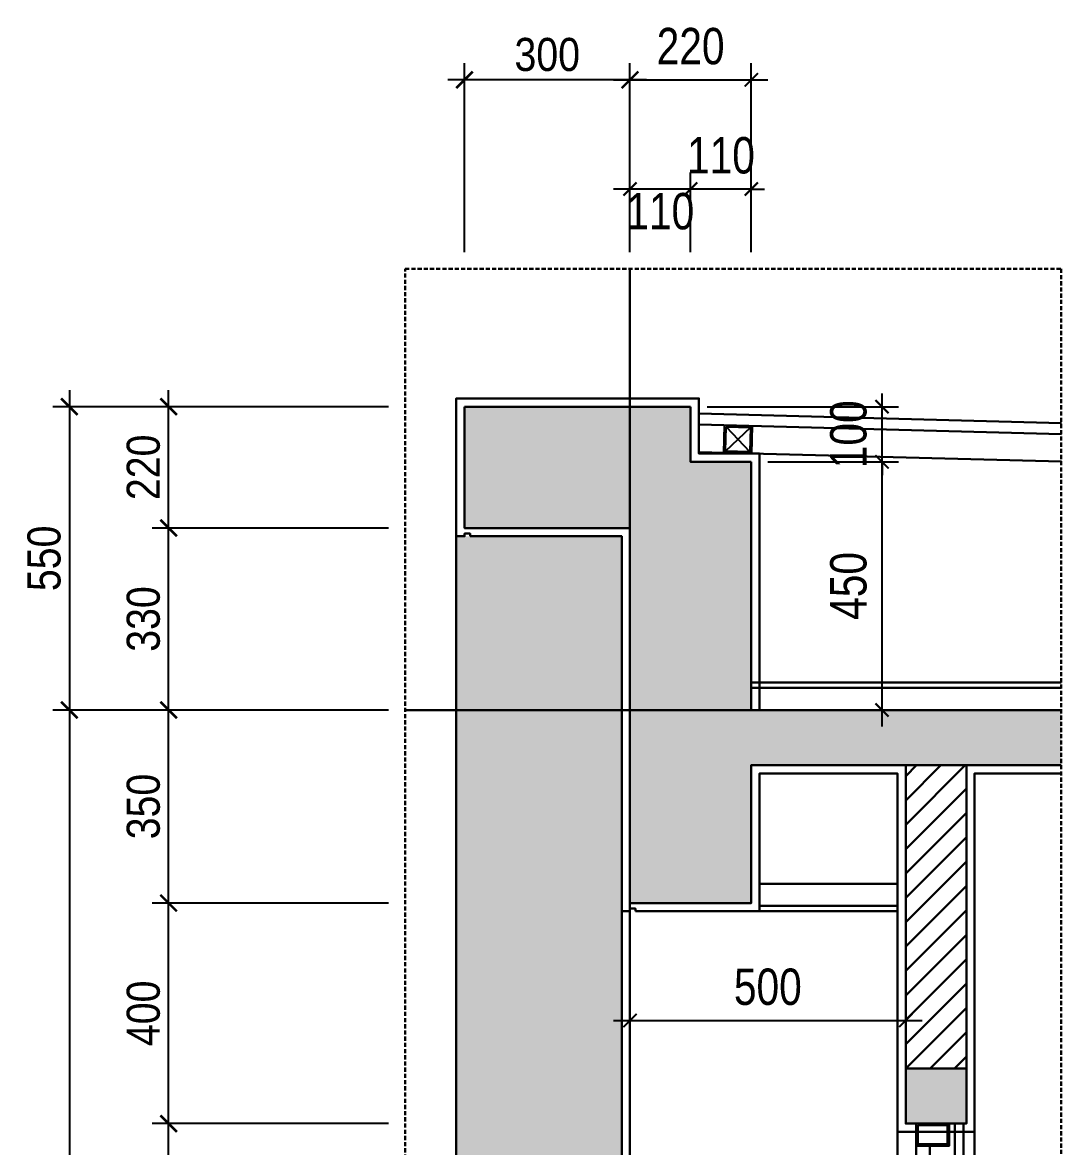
# Model space of a CAD drawing. Header units: millimetres. Extents: x -82962 to 19744, y -138000 to 4535.
# Drawn here: x -2186 to -301, y -114408 to -112369 of the extents above; entities that cross this region are included whole.
import ezdxf

# ---------------------------------------------------------------- set-up
doc = ezdxf.new("R2010")
doc.units = ezdxf.units.MM
doc.header["$LTSCALE"] = 1000
doc.header["$MEASUREMENT"] = 0
doc.header["$PDMODE"] = 3
doc.linetypes.add('HIDDEN', pattern=[0.375, 0.25, -0.125])
doc.layers.get('0').update_dxf_attribs({"lineweight": 30})
doc.layers.get('DEFPOINTS').update_dxf_attribs({"color": 4, "lineweight": 30})
doc.layers.add('net-vatlieu', color=250, linetype='Continuous')
doc.layers.add('THEP', color=30, linetype='Continuous')
doc.layers.add('THAY', color=4, linetype='Continuous', lineweight=30)
doc.styles.add('ARIAL', font='arial.ttf', dxfattribs={"width": 0.85})
doc.styles.add('dim', font='arial.ttf', dxfattribs={"width": 0.8})
doc.dimstyles.new('1-100-100', dxfattribs={"dimscale": 0, "dimtxt": 2.2, "dimasz": 0.8, "dimexe": 1, "dimexo": 1, "dimgap": 0.9, "dimtad": 1, "dimdec": 0, "dimzin": 0, "dimdsep": 46, "dimtxsty": 'dim', "dimblk1": 'ARCHTICK', "dimblk2": 'ARCHTICK', "dimsah": 1, "dimcen": 1, "dimdle": 1, "dimclrd": 256, "dimclre": 256, "dimclrt": 1, "dimadec": 0, "dimazin": 0, "dimtfac": 0.0001, "dimtdec": 0, "dimtix": 1, "dimtmove": 2, "dimatfit": 3, "dimldrblk": 'DOT', "dimfxl": 100, "dimtolj": 1, "dimtzin": 0, "dimarcsym": 0})
doc.dimstyles.new('DIM 1-100', dxfattribs={"dimscale": 0, "dimtxt": 2, "dimasz": 1, "dimexe": 1, "dimexo": 1, "dimgap": 0.5, "dimtad": 1, "dimdec": 4, "dimrnd": 1, "dimdsep": 46, "dimtxsty": 'ARIAL', "dimblk1": 'ARCHTICK', "dimblk2": 'ARCHTICK', "dimsah": 1, "dimcen": 2, "dimdle": 1, "dimclrd": 9, "dimclre": 9, "dimclrt": 1, "dimadec": 0, "dimazin": 0, "dimtfac": 1, "dimtdec": 4, "dimtix": 1, "dimtmove": 2, "dimatfit": 3, "dimldrblk": 'DOT', "dimfxl": 1, "dimtvp": 1, "dimtolj": 1, "dimarcsym": 0})

# ---------------------------------------------------------------- blocks, each defined once
blk = doc.blocks.new('50x50')
at = {"layer": 'net-vatlieu', "ltscale": 0.2}
for points in [[(-106111.3, -122592.4), (-106067.3, -122636.4)], [(-106067.3, -122592.4), (-106111.3, -122636.4)]]:
    blk.add_lwpolyline(points, dxfattribs=at)
at = {"layer": 'THEP', "ltscale": 0.2}
blk.add_lwpolyline([(-106114.3, -122639.4), (-106114.3, -122589.4)], dxfattribs=at)
for points in [[(-106114.3, -122589.4), (-106064.3, -122589.4), (-106064.3, -122639.4), (-106114.3, -122639.4)], [(-106111.3, -122592.4), (-106067.3, -122592.4), (-106067.3, -122636.4), (-106111.3, -122636.4)]]:
    blk.add_lwpolyline(points, close=True, dxfattribs=at)
blk = doc.blocks.new('_ARCHTICK')
at = {"color": 0, "linetype": 'ByBlock', "const_width": 0.15}
blk.add_lwpolyline([(-0.5, -0.5), (0.5, 0.5)], dxfattribs=at)
blk = doc.blocks.new('*D909')
at = {"layer": 'DEFPOINTS', "color": 0, "ltscale": 0.2, "transparency": 16777216}
for p in [(-1384, -112473.3), (-1384, -112816), (-1084, -112816)]:
    blk.add_point(p, dxfattribs=at)
at = {"layer": 'THAY', "color": 9, "lineweight": -2, "ltscale": 0.2, "transparency": 16777216}
for p, q in [((-1384, -112786), (-1384, -112443.3)), ((-1084, -112786), (-1084, -112443.3)), ((-1054, -112473.3), (-1414, -112473.3))]:
    blk.add_line(p, q, dxfattribs=at)
at = {"layer": 'THAY', "color": 9, "lineweight": -2, "ltscale": 0.2, "transparency": 16777216, "xscale": 29.99999999999994, "yscale": 29.99999999999994, "zscale": 29.99999999999994, "rotation": 180}
blk.add_blockref('_ARCHTICK', (-1384, -112473.3), dxfattribs=at)
at = {"layer": 'THAY', "color": 9, "lineweight": -2, "ltscale": 0.2, "transparency": 16777216, "xscale": 29.99999999999994, "yscale": 29.99999999999994, "zscale": 29.99999999999994}
blk.add_blockref('_ARCHTICK', (-1084, -112473.3), dxfattribs=at)
at = {"layer": 'THAY', "color": 1, "ltscale": 0.2, "transparency": 16777216, "insert": (-1234, -112427.7), "char_height": 60, "attachment_point": 5, "style": 'ARIAL'}
blk.add_mtext('\\A1;300', dxfattribs=at)
blk = doc.blocks.new('_DOT')
at = {"color": 0, "linetype": 'ByBlock', "ltscale": 10}
blk.add_line((-0.5, 0), (-1, 0), dxfattribs=at)
at = {"color": 0, "linetype": 'ByBlock', "ltscale": 10, "const_width": 0.5}
blk.add_lwpolyline([(-0.25, 0, 1), (0.25, 0, 1)], format="xyb", close=True, dxfattribs=at)
blk = doc.blocks.new('*D911')
at = {"layer": 'DEFPOINTS', "color": 0, "ltscale": 0.2, "transparency": 16777216}
for p in [(-1920.6, -114366), (-1491.6, -114366), (-1491.6, -115816)]:
    blk.add_point(p, dxfattribs=at)
at = {"layer": 'THAY', "color": 9, "lineweight": -2, "ltscale": 0.2, "transparency": 16777216}
for p, q in [((-1920.6, -115846), (-1920.6, -114336)), ((-1521.6, -114366), (-1950.6, -114366)), ((-1521.6, -115816), (-1950.6, -115816))]:
    blk.add_line(p, q, dxfattribs=at)
at = {"layer": 'THAY', "color": 9, "lineweight": -2, "ltscale": 0.2, "transparency": 16777216, "xscale": 29.99999999999994, "yscale": 29.99999999999994, "zscale": 29.99999999999994}
for p, rotation in [((-1920.6, -114366), 90), ((-1920.6, -115816), 270)]:
    blk.add_blockref('_ARCHTICK', p, dxfattribs=dict(at, rotation=rotation))
at = {"layer": 'THAY', "color": 1, "ltscale": 0.2, "transparency": 16777216, "insert": (-1966.2, -115091), "char_height": 60, "attachment_point": 5, "rotation": 90, "style": 'ARIAL'}
blk.add_mtext('\\A1;1450', dxfattribs=at)
blk = doc.blocks.new('*D912')
at = {"layer": 'DEFPOINTS', "color": 0, "ltscale": 0.2, "transparency": 16777216}
for p in [(-1920.6, -113966), (-1491.6, -113966), (-1491.6, -114366)]:
    blk.add_point(p, dxfattribs=at)
at = {"layer": 'THAY', "color": 9, "lineweight": -2, "ltscale": 0.2, "transparency": 16777216}
for p, q in [((-1920.6, -114396), (-1920.6, -113936)), ((-1521.6, -113966), (-1950.6, -113966)), ((-1521.6, -114366), (-1950.6, -114366))]:
    blk.add_line(p, q, dxfattribs=at)
at = {"layer": 'THAY', "color": 9, "lineweight": -2, "ltscale": 0.2, "transparency": 16777216, "xscale": 29.99999999999994, "yscale": 29.99999999999994, "zscale": 29.99999999999994}
for p, rotation in [((-1920.6, -113966), 90), ((-1920.6, -114366), 270)]:
    blk.add_blockref('_ARCHTICK', p, dxfattribs=dict(at, rotation=rotation))
at = {"layer": 'THAY', "color": 1, "ltscale": 0.2, "transparency": 16777216, "insert": (-1966.2, -114166), "char_height": 60, "attachment_point": 5, "rotation": 90, "style": 'ARIAL'}
blk.add_mtext('\\A1;400', dxfattribs=at)
blk = doc.blocks.new('*D913')
at = {"layer": 'DEFPOINTS', "color": 0, "ltscale": 0.2, "transparency": 16777216}
for p in [(-1920.6, -113616), (-1491.6, -113616), (-1491.6, -113966)]:
    blk.add_point(p, dxfattribs=at)
at = {"layer": 'THAY', "color": 9, "lineweight": -2, "ltscale": 0.2, "transparency": 16777216}
for p, q in [((-1920.6, -113996), (-1920.6, -113586)), ((-1521.6, -113616), (-1950.6, -113616)), ((-1521.6, -113966), (-1950.6, -113966))]:
    blk.add_line(p, q, dxfattribs=at)
at = {"layer": 'THAY', "color": 9, "lineweight": -2, "ltscale": 0.2, "transparency": 16777216, "xscale": 29.99999999999994, "yscale": 29.99999999999994, "zscale": 29.99999999999994}
for p, rotation in [((-1920.6, -113616), 90), ((-1920.6, -113966), 270)]:
    blk.add_blockref('_ARCHTICK', p, dxfattribs=dict(at, rotation=rotation))
at = {"layer": 'THAY', "color": 1, "ltscale": 0.2, "transparency": 16777216, "insert": (-1966.2, -113791), "char_height": 60, "attachment_point": 5, "rotation": 90, "style": 'ARIAL'}
blk.add_mtext('\\A1;350', dxfattribs=at)
blk = doc.blocks.new('*D914')
at = {"layer": 'DEFPOINTS', "color": 0, "ltscale": 0.2, "transparency": 16777216}
for p in [(-1920.6, -113286), (-1491.6, -113286), (-1491.6, -113616)]:
    blk.add_point(p, dxfattribs=at)
at = {"layer": 'THAY', "color": 9, "lineweight": -2, "ltscale": 0.2, "transparency": 16777216}
for p, q in [((-1920.6, -113646), (-1920.6, -113256)), ((-1521.6, -113286), (-1950.6, -113286)), ((-1521.6, -113616), (-1950.6, -113616))]:
    blk.add_line(p, q, dxfattribs=at)
at = {"layer": 'THAY', "color": 9, "lineweight": -2, "ltscale": 0.2, "transparency": 16777216, "xscale": 29.99999999999994, "yscale": 29.99999999999994, "zscale": 29.99999999999994}
for p, rotation in [((-1920.6, -113286), 90), ((-1920.6, -113616), 270)]:
    blk.add_blockref('_ARCHTICK', p, dxfattribs=dict(at, rotation=rotation))
at = {"layer": 'THAY', "color": 1, "ltscale": 0.2, "transparency": 16777216, "insert": (-1966.2, -113451), "char_height": 60, "attachment_point": 5, "rotation": 90, "style": 'ARIAL'}
blk.add_mtext('\\A1;330', dxfattribs=at)
blk = doc.blocks.new('*D915')
at = {"layer": 'DEFPOINTS', "color": 0, "ltscale": 0.2, "transparency": 16777216}
for p in [(-1920.6, -113066), (-1491.6, -113066), (-1491.6, -113286)]:
    blk.add_point(p, dxfattribs=at)
at = {"layer": 'THAY', "color": 9, "lineweight": -2, "ltscale": 0.2, "transparency": 16777216}
for p, q in [((-1920.6, -113316), (-1920.6, -113036)), ((-1521.6, -113066), (-1950.6, -113066)), ((-1521.6, -113286), (-1950.6, -113286))]:
    blk.add_line(p, q, dxfattribs=at)
at = {"layer": 'THAY', "color": 9, "lineweight": -2, "ltscale": 0.2, "transparency": 16777216, "xscale": 29.99999999999994, "yscale": 29.99999999999994, "zscale": 29.99999999999994}
for p, rotation in [((-1920.6, -113066), 90), ((-1920.6, -113286), 270)]:
    blk.add_blockref('_ARCHTICK', p, dxfattribs=dict(at, rotation=rotation))
at = {"layer": 'THAY', "color": 1, "ltscale": 0.2, "transparency": 16777216, "insert": (-1966.2, -113176), "char_height": 60, "attachment_point": 5, "rotation": 90, "style": 'ARIAL'}
blk.add_mtext('\\A1;220', dxfattribs=at)
blk = doc.blocks.new('*D916')
at = {"layer": 'DEFPOINTS', "color": 0, "ltscale": 0.2, "transparency": 16777216}
for p in [(-1491.6, -113066), (-2100.6, -113616), (-1491.6, -113616)]:
    blk.add_point(p, dxfattribs=at)
at = {"layer": 'THAY', "color": 9, "lineweight": -2, "ltscale": 0.2, "transparency": 16777216}
for p, q in [((-2100.6, -113036), (-2100.6, -113646)), ((-1521.6, -113066), (-2130.6, -113066)), ((-1521.6, -113616), (-2130.6, -113616))]:
    blk.add_line(p, q, dxfattribs=at)
at = {"layer": 'THAY', "color": 9, "lineweight": -2, "ltscale": 0.2, "transparency": 16777216, "xscale": 29.99999999999994, "yscale": 29.99999999999994, "zscale": 29.99999999999994}
for p, rotation in [((-2100.6, -113066), 90), ((-2100.6, -113616), 270)]:
    blk.add_blockref('_ARCHTICK', p, dxfattribs=dict(at, rotation=rotation))
at = {"layer": 'THAY', "color": 1, "ltscale": 0.2, "transparency": 16777216, "insert": (-2146.2, -113341), "char_height": 60, "attachment_point": 5, "rotation": 90, "style": 'ARIAL'}
blk.add_mtext('\\A1;550', dxfattribs=at)
blk = doc.blocks.new('*D917')
at = {"layer": 'DEFPOINTS', "color": 0, "ltscale": 0.2, "transparency": 16777216}
for p in [(-1491.6, -113616), (-2100.6, -116616), (-1491.6, -116616)]:
    blk.add_point(p, dxfattribs=at)
at = {"layer": 'THAY', "color": 9, "lineweight": -2, "ltscale": 0.2, "transparency": 16777216}
for p, q in [((-2100.6, -113586), (-2100.6, -116646)), ((-1521.6, -113616), (-2130.6, -113616)), ((-1521.6, -116616), (-2130.6, -116616))]:
    blk.add_line(p, q, dxfattribs=at)
at = {"layer": 'THAY', "color": 9, "lineweight": -2, "ltscale": 0.2, "transparency": 16777216, "xscale": 29.99999999999994, "yscale": 29.99999999999994, "zscale": 29.99999999999994}
for p, rotation in [((-2100.6, -113616), 90), ((-2100.6, -116616), 270)]:
    blk.add_blockref('_ARCHTICK', p, dxfattribs=dict(at, rotation=rotation))
at = {"layer": 'THAY', "color": 1, "ltscale": 0.2, "transparency": 16777216, "insert": (-2146.2, -115116), "char_height": 60, "attachment_point": 5, "rotation": 90, "style": 'ARIAL'}
blk.add_mtext('\\A1;3000', dxfattribs=at)
blk = doc.blocks.new('*D931')
at = {"layer": 'DEFPOINTS', "color": 0, "ltscale": 0.2, "transparency": 16777216}
for p in [(-1084, -113966), (-584, -113966), (-584, -114178.9)]:
    blk.add_point(p, dxfattribs=at)
at = {"layer": 'THAY', "lineweight": -2, "ltscale": 0.2, "transparency": 16777216}
for p, q in [((-1084, -113996), (-1084, -114208.9)), ((-584, -113996), (-584, -114208.9)), ((-1114, -114178.9), (-554, -114178.9))]:
    blk.add_line(p, q, dxfattribs=at)
at = {"layer": 'THAY', "lineweight": -2, "ltscale": 0.2, "transparency": 16777216, "xscale": 24.00000000000006, "yscale": 24.00000000000006, "zscale": 24.00000000000006, "rotation": 180}
blk.add_blockref('_ARCHTICK', (-1084, -114178.9), dxfattribs=at)
at = {"layer": 'THAY', "lineweight": -2, "ltscale": 0.2, "transparency": 16777216, "xscale": 24.00000000000006, "yscale": 24.00000000000006, "zscale": 24.00000000000006}
blk.add_blockref('_ARCHTICK', (-584, -114178.9), dxfattribs=at)
at = {"layer": 'THAY', "color": 1, "ltscale": 0.2, "transparency": 16777216, "insert": (-834, -114118.2), "char_height": 66, "attachment_point": 5, "style": 'dim'}
blk.add_mtext('\\A1;500', dxfattribs=at)
blk = doc.blocks.new('*D932')
at = {"layer": 'DEFPOINTS', "color": 0, "ltscale": 0.2, "transparency": 16777216}
for p in [(-864, -112473.3), (-1084, -112816), (-864, -112816)]:
    blk.add_point(p, dxfattribs=at)
at = {"layer": 'THAY', "lineweight": -2, "ltscale": 0.2, "transparency": 16777216}
for p, q in [((-1084, -112786), (-1084, -112443.3)), ((-864, -112786), (-864, -112443.3)), ((-1114, -112473.3), (-834, -112473.3))]:
    blk.add_line(p, q, dxfattribs=at)
at = {"layer": 'THAY', "lineweight": -2, "ltscale": 0.2, "transparency": 16777216, "xscale": 24.00000000000006, "yscale": 24.00000000000006, "zscale": 24.00000000000006, "rotation": 180}
blk.add_blockref('_ARCHTICK', (-1084, -112473.3), dxfattribs=at)
at = {"layer": 'THAY', "lineweight": -2, "ltscale": 0.2, "transparency": 16777216, "xscale": 24.00000000000006, "yscale": 24.00000000000006, "zscale": 24.00000000000006}
blk.add_blockref('_ARCHTICK', (-864, -112473.3), dxfattribs=at)
at = {"layer": 'THAY', "color": 1, "ltscale": 0.2, "transparency": 16777216, "insert": (-974, -112412.6), "char_height": 66, "attachment_point": 5, "style": 'dim'}
blk.add_mtext('\\A1;220', dxfattribs=at)
blk = doc.blocks.new('*D959')
at = {"layer": 'DEFPOINTS', "color": 0, "ltscale": 0.2, "transparency": 16777216}
for p in [(-864, -113166), (-626.9, -113166), (-864, -113616)]:
    blk.add_point(p, dxfattribs=at)
at = {"layer": 'THAY', "lineweight": -2, "ltscale": 0.2, "transparency": 16777216}
for p, q in [((-626.9, -113646), (-626.9, -113136)), ((-834, -113166), (-596.9, -113166)), ((-834, -113616), (-596.9, -113616))]:
    blk.add_line(p, q, dxfattribs=at)
at = {"layer": 'THAY', "lineweight": -2, "ltscale": 0.2, "transparency": 16777216, "xscale": 24.00000000000006, "yscale": 24.00000000000006, "zscale": 24.00000000000006}
for p, rotation in [((-626.9, -113166), 90), ((-626.9, -113616), 270)]:
    blk.add_blockref('_ARCHTICK', p, dxfattribs=dict(at, rotation=rotation))
at = {"layer": 'THAY', "color": 1, "ltscale": 0.2, "transparency": 16777216, "insert": (-687.6, -113391), "char_height": 66, "attachment_point": 5, "rotation": 90, "style": 'dim'}
blk.add_mtext('\\A1;450', dxfattribs=at)
blk = doc.blocks.new('*D960')
at = {"layer": 'DEFPOINTS', "color": 0, "ltscale": 0.2, "transparency": 16777216}
for p in [(-974, -113066), (-626.9, -113066), (-864, -113166)]:
    blk.add_point(p, dxfattribs=at)
at = {"layer": 'THAY', "lineweight": -2, "ltscale": 0.2, "transparency": 16777216}
for p, q in [((-626.9, -113066), (-626.9, -113042)), ((-944, -113066), (-596.9, -113066)), ((-626.9, -113166), (-626.9, -113066)), ((-834, -113166), (-596.9, -113166)), ((-626.9, -113166), (-626.9, -113190))]:
    blk.add_line(p, q, dxfattribs=at)
at = {"layer": 'THAY', "lineweight": -2, "ltscale": 0.2, "transparency": 16777216, "xscale": 24.00000000000006, "yscale": 24.00000000000006, "zscale": 24.00000000000006}
for p, rotation in [((-626.9, -113066), 270), ((-626.9, -113166), 90)]:
    blk.add_blockref('_ARCHTICK', p, dxfattribs=dict(at, rotation=rotation))
at = {"layer": 'THAY', "color": 1, "ltscale": 0.2, "transparency": 16777216, "insert": (-687.6, -113116), "char_height": 66, "attachment_point": 5, "rotation": 90, "style": 'dim'}
blk.add_mtext('\\A1;100', dxfattribs=at)
blk = doc.blocks.new('*D961')
at = {"layer": 'DEFPOINTS', "color": 0, "ltscale": 0.2, "transparency": 16777216}
for p in [(-974, -112671.3), (-974, -112816), (-864, -112816)]:
    blk.add_point(p, dxfattribs=at)
at = {"layer": 'THAY', "lineweight": -2, "ltscale": 0.2, "transparency": 16777216}
for p, q in [((-974, -112786), (-974, -112641.3)), ((-864, -112786), (-864, -112641.3)), ((-974, -112671.3), (-998, -112671.3)), ((-864, -112671.3), (-974, -112671.3)), ((-864, -112671.3), (-840, -112671.3))]:
    blk.add_line(p, q, dxfattribs=at)
at = {"layer": 'THAY', "lineweight": -2, "ltscale": 0.2, "transparency": 16777216, "xscale": 24.00000000000006, "yscale": 24.00000000000006, "zscale": 24.00000000000006}
blk.add_blockref('_ARCHTICK', (-974, -112671.3), dxfattribs=at)
at = {"layer": 'THAY', "lineweight": -2, "ltscale": 0.2, "transparency": 16777216, "xscale": 24.00000000000006, "yscale": 24.00000000000006, "zscale": 24.00000000000006, "rotation": 180}
blk.add_blockref('_ARCHTICK', (-864, -112671.3), dxfattribs=at)
at = {"layer": 'THAY', "color": 1, "ltscale": 0.2, "transparency": 16777216, "insert": (-919, -112610.6), "char_height": 66, "attachment_point": 5, "style": 'dim'}
blk.add_mtext('\\A1;110', dxfattribs=at)
blk = doc.blocks.new('*D962')
at = {"layer": 'DEFPOINTS', "color": 0, "ltscale": 0.2, "transparency": 16777216}
for p in [(-1084, -112671.3), (-1084, -112816), (-974, -112816)]:
    blk.add_point(p, dxfattribs=at)
at = {"layer": 'THAY', "lineweight": -2, "ltscale": 0.2, "transparency": 16777216}
for p, q in [((-1084, -112786), (-1084, -112641.3)), ((-974, -112786), (-974, -112641.3)), ((-944, -112671.3), (-1114, -112671.3))]:
    blk.add_line(p, q, dxfattribs=at)
at = {"layer": 'THAY', "lineweight": -2, "ltscale": 0.2, "transparency": 16777216, "xscale": 24.00000000000006, "yscale": 24.00000000000006, "zscale": 24.00000000000006, "rotation": 180}
blk.add_blockref('_ARCHTICK', (-1084, -112671.3), dxfattribs=at)
at = {"layer": 'THAY', "lineweight": -2, "ltscale": 0.2, "transparency": 16777216, "xscale": 24.00000000000006, "yscale": 24.00000000000006, "zscale": 24.00000000000006}
blk.add_blockref('_ARCHTICK', (-974, -112671.3), dxfattribs=at)
at = {"layer": 'THAY', "color": 1, "ltscale": 0.2, "transparency": 16777216, "insert": (-1029, -112711.9), "char_height": 66, "attachment_point": 5, "style": 'dim'}
blk.add_mtext('\\A1;110', dxfattribs=at)

msp = doc.modelspace()

# ---------------------------------------------------------------- hatches: boundary and pattern name
at = {"layer": 'THAY', "ltscale": 0.2}
h = msp.add_hatch(color=256, dxfattribs=at)
h.paths.add_polyline_path([(-301.84562, -113616.00527), (-1084.04243, -113616.00527), (-1084.04243, -113966.00527), (-864.04243, -113966.00527), (-864.04243, -113716.00527), (-301.84562, -113716.00527)])
h.paths.add_polyline_path([(-474.04243, -114266.00527), (-584.04243, -114266.00527), (-584.04243, -114366.00527), (-474.04243, -114366.00527)])
h.paths.add_polyline_path([(-864.04243, -113166.00527), (-974.04243, -113166.00527), (-974.04243, -113066.00527), (-1084.04243, -113066.00527), (-1084.04243, -113616.00527), (-864.04243, -113616.00527)])
h.paths.add_polyline_path([(-1084.04243, -113066.00527), (-1384.04243, -113066.00527), (-1384.04243, -113236.00527), (-1384.04243, -113286.00527), (-1084.04243, -113286.00527)])
h = msp.add_hatch(dxfattribs=at)
h.set_pattern_fill('AR-SAND', color=256, scale=20, style=0)
h.set_pattern_definition([(37.5, (-1399.042, -117073.246), (-1.25987, 38.53648), [0, -30.4, 0, -34, 0, -32.5]), (7.5, (-1399.04, -117073.246), (35.3955, 56.4429), [0, -16.4, 0, -27.4, 0, -10.5]), (327.5, (-1423.642, -117073.246), (62.28284, 0.11318), [0, -10, 0, -36, 0, -47]), (317.5, (-1423.64, -117073.246), (60.1225, 17.5535), [0, -5, 0, -23.6, 0, -27])])
h.paths.add_polyline_path([(-1099.04243, -113301.00527), (-1399.04243, -113301.00527), (-1399.04243, -117073.24638), (-1099.04243, -117073.24638), (-1099.04243, -116781.00527), (-1299.04243, -116781.00527), (-1299.04243, -116601.00527), (-1204.04243, -116598.29099), (-1204.04243, -115856.00527), (-1204.04243, -115816.00527), (-1164.04243, -115816.00527), (-1099.04243, -115816.00527)])
h = msp.add_hatch(dxfattribs=at)
h.set_pattern_fill('ANSI31', color=256, scale=250, style=0)
h.set_pattern_definition([(45, (-584.042, -114266.005), (-22.097, 22.097), [])])
h.paths.add_polyline_path([(-474.04243, -113716.00527), (-584.04243, -113716.00527), (-584.04243, -114266.00527), (-474.04243, -114266.00527)])

# ---------------------------------------------------------------- linework, layer by layer
at = {"layer": 'THAY', "ltscale": 0.02}
msp.add_line((-1084.04243, -117073.24638), (-1084.04243, -112816.00527), dxfattribs=at)
at = {"layer": 'THAY', "linetype": 'HIDDEN', "ltscale": 0.03}
msp.add_lwpolyline([(-1491.64406, -112816.00527), (-301.84562, -112816.00527), (-301.84562, -117073.24638), (-1491.64406, -117073.24638)], close=True, dxfattribs=at)
at = {"layer": 'THAY', "ltscale": 0.2}
for points in [[(-849.04243, -113616.00527), (-849.04243, -113151.00527), (-959.04243, -113151.00527), (-959.04243, -113051.00527), (-1399.04243, -113051.00527), (-1399.04243, -113301.00527), (-1384.04243, -113301.00527)], [(-959.04243, -113078.4941), (-301.45449, -113095.64111)], [(-301.45449, -113115.64791), (-959.04243, -113098.50089)], [(-1399.04243, -113286.00527), (-1399.04243, -113301.00527), (-1384.04243, -113301.00527), (-1384.04243, -113296.00527), (-1374.04243, -113296.00527), (-1374.04243, -113301.00527)], [(-1374.04243, -113301.00527), (-1099.04243, -113301.00527), (-1099.04243, -113981.00527), (-1084.04243, -113981.00527)], [(-1074.04243, -113981.00527), (-849.04243, -113981.00527), (-849.04243, -113731.00527), (-599.04243, -113731.00527), (-599.04243, -114381.00527), (-562.04243, -114381.00527)], [(-479.04243, -114381.00527), (-459.04243, -114381.00527), (-459.04243, -113731.00527), (-301.84562, -113731.00527)], [(-849.04243, -113931.00527), (-599.04243, -113931.00527)], [(-1099.04243, -113966.00527), (-1099.04243, -113981.00527), (-1084.04243, -113981.00527), (-1084.04243, -113976.00527), (-1074.04243, -113976.00527), (-1074.04243, -113981.00527)], [(-849.04243, -113971.00527), (-599.04243, -113971.00527)]]:
    msp.add_lwpolyline(points, dxfattribs=at)
at = {"layer": 'THAY', "ltscale": 0.5}
for points in [[(-1084.04243, -113066.00527), (-1384.04243, -113066.00527)], [(-1084.04243, -113286.00527), (-1384.04243, -113286.00527), (-1384.04243, -113066.00527)], [(-974.04243, -113066.00527), (-1084.04243, -113066.00527)], [(-974.04243, -113066.00527), (-974.04243, -113166.00527), (-864.04243, -113166.00527)], [(-959.04243, -113148.51789), (-301.45449, -113165.6649)], [(-1084.04243, -113286.00527), (-1084.04243, -113616.00527), (-864.04243, -113616.00527), (-864.04243, -113166.00527)], [(-864.04243, -113566.00527), (-301.84562, -113566.00527)], [(-864.04243, -113576.00527), (-301.84562, -113576.00527)], [(-301.84562, -113716.00527), (-864.04243, -113716.00527), (-864.04243, -113966.00527), (-1084.04243, -113966.00527), (-1084.04243, -113616.00527), (-301.84562, -113616.00527)], [(-849.04243, -113981.00527), (-599.04243, -113981.00527)], [(-562.04243, -115801.00527), (-599.04243, -115801.00527), (-599.04243, -114381.00527), (-459.04243, -114381.00527), (-459.04243, -115801.00527), (-508.04243, -115801.00527)]]:
    msp.add_lwpolyline(points, dxfattribs=at)
at = {"layer": 'THAY'}
for points in [[(-1399.04243, -113301.00527), (-1399.04243, -113301.00527), (-1399.04243, -117073.24638)], [(-1099.04243, -113981.00527), (-1099.04243, -116595.29099)]]:
    msp.add_lwpolyline(points, dxfattribs=at)
at = {"layer": 'THAY', "ltscale": 0.02}
msp.add_lwpolyline([(-1491.64406, -113616.00527), (-301.84562, -113616.00527)], dxfattribs=at)
at = {"layer": 'THAY', "linetype": 'Continuous'}
msp.add_lwpolyline([(-584.04243, -114266.00527), (-474.04243, -114266.00527), (-474.04243, -113716.00527), (-584.04243, -113716.00527)], close=True, dxfattribs=at)
at = {"layer": 'THAY', "ltscale": 0.5}
msp.add_lwpolyline([(-474.04243, -114266.00527), (-584.04243, -114266.00527), (-584.04243, -114366.00527), (-474.04243, -114366.00527)], close=True, dxfattribs=at)
at = {"layer": 'THAY', "ltscale": 0.2}
for points in [[(-565.04243, -114366.00527), (-565.04243, -114406.00527), (-505.04243, -114406.00527), (-505.04243, -114366.00527)], [(-562.04243, -114369.00527), (-562.04243, -114403.00527), (-508.04243, -114403.00527), (-508.04243, -114369.00527)], [(-565.04243, -114446.00527), (-540.04243, -114446.00527), (-540.04243, -114406.00527), (-565.04243, -114406.00527)]]:
    msp.add_lwpolyline(points, close=True, dxfattribs=at)
at = {"layer": 'THAY'}
msp.add_lwpolyline([(-479.04243, -114366.00527), (-479.04243, -115801.00527), (-495.04243, -115801.00527), (-495.04243, -114366.00527)], close=True, dxfattribs=at)

# ---------------------------------------------------------------- block references
at = {"layer": 'THAY', "ltscale": 0.5, "rotation": 358.5063155424886}
msp.add_blockref('50x50', (108361.42363, 6682.01766), dxfattribs=at)

# ---------------------------------------------------------------- dimensions: what is measured, and where the dimension line sits
at = {"layer": 'THAY', "ltscale": 0.2}
for base, p1, p2, dimstyle, picture, middle in [((-864.04243, -112473.31742), (-1084.04243, -112816.00527), (-864.04243, -112816.00527), '1-100-100', '*D932', (-974.04243, -112412.61961)), ((-1384.04243, -112473.31742), (-1084.04243, -112816.00527), (-1384.04243, -112816.00527), 'DIM 1-100', '*D909', (-1234.04243, -112427.66258)), ((-974.04243, -112671.31742), (-864.04243, -112816.00527), (-974.04243, -112816.00527), '1-100-100', '*D961', (-919.04243, -112610.61961)), ((-584.04243, -114178.93229), (-1084.04243, -113966.00527), (-584.04243, -113966.00527), '1-100-100', '*D931', (-834.04243, -114118.23447))]:
    dim = msp.add_linear_dim(base=base, p1=p1, p2=p2, dimstyle=dimstyle, override={"dimscale": 30}, dxfattribs=at)
    dim.commit()
    dim.dimension.update_dxf_attribs({"geometry": picture, "text_midpoint": middle})
dim = msp.add_linear_dim(base=(-1084.04243, -112671.31742), p1=(-974.04243, -112816.00527), p2=(-1084.04243, -112816.00527), dimstyle='1-100-100', override={"dimscale": 30}, dxfattribs=at)
dim.commit()
dim.dimension.update_dxf_attribs({"geometry": '*D962', "text_midpoint": (-1029.04243, -112711.92393), "dimtype": 160})
for base, p1, p2, dimstyle, picture, middle in [((-2100.55414, -113616.00527), (-1491.64406, -113066.00527), (-1491.64406, -113616.00527), 'DIM 1-100', '*D916', (-2146.18852, -113341.00527)), ((-1920.55414, -113066.00527), (-1491.64406, -113286.00527), (-1491.64406, -113066.00527), 'DIM 1-100', '*D915', (-1966.18852, -113176.00527)), ((-626.94223, -113066.00527), (-864.04243, -113166.00527), (-974.04243, -113066.00527), '1-100-100', '*D960', (-687.64004, -113116.00527)), ((-626.94223, -113166.00527), (-864.04243, -113616.00527), (-864.04243, -113166.00527), '1-100-100', '*D959', (-687.64004, -113391.00527)), ((-1920.55414, -113286.00527), (-1491.64406, -113616.00527), (-1491.64406, -113286.00527), 'DIM 1-100', '*D914', (-1966.20898, -113451.00527)), ((-2100.55414, -116616.00527), (-1491.64406, -113616.00527), (-1491.64406, -116616.00527), 'DIM 1-100', '*D917', (-2146.20898, -115116.00527)), ((-1920.55414, -113616.00527), (-1491.64406, -113966.00527), (-1491.64406, -113616.00527), 'DIM 1-100', '*D913', (-1966.20898, -113791.00527)), ((-1920.55414, -113966.00527), (-1491.64406, -114366.00527), (-1491.64406, -113966.00527), 'DIM 1-100', '*D912', (-1966.18852, -114166.00527)), ((-1920.55414, -114366.00527), (-1491.64406, -115816.00527), (-1491.64406, -114366.00527), 'DIM 1-100', '*D911', (-1966.18852, -115091.00527))]:
    dim = msp.add_linear_dim(base=base, p1=p1, p2=p2, angle=90, dimstyle=dimstyle, override={"dimscale": 30}, dxfattribs=at)
    dim.commit()
    dim.dimension.update_dxf_attribs({"geometry": picture, "text_midpoint": middle})

doc.saveas('drawing.dxf')
